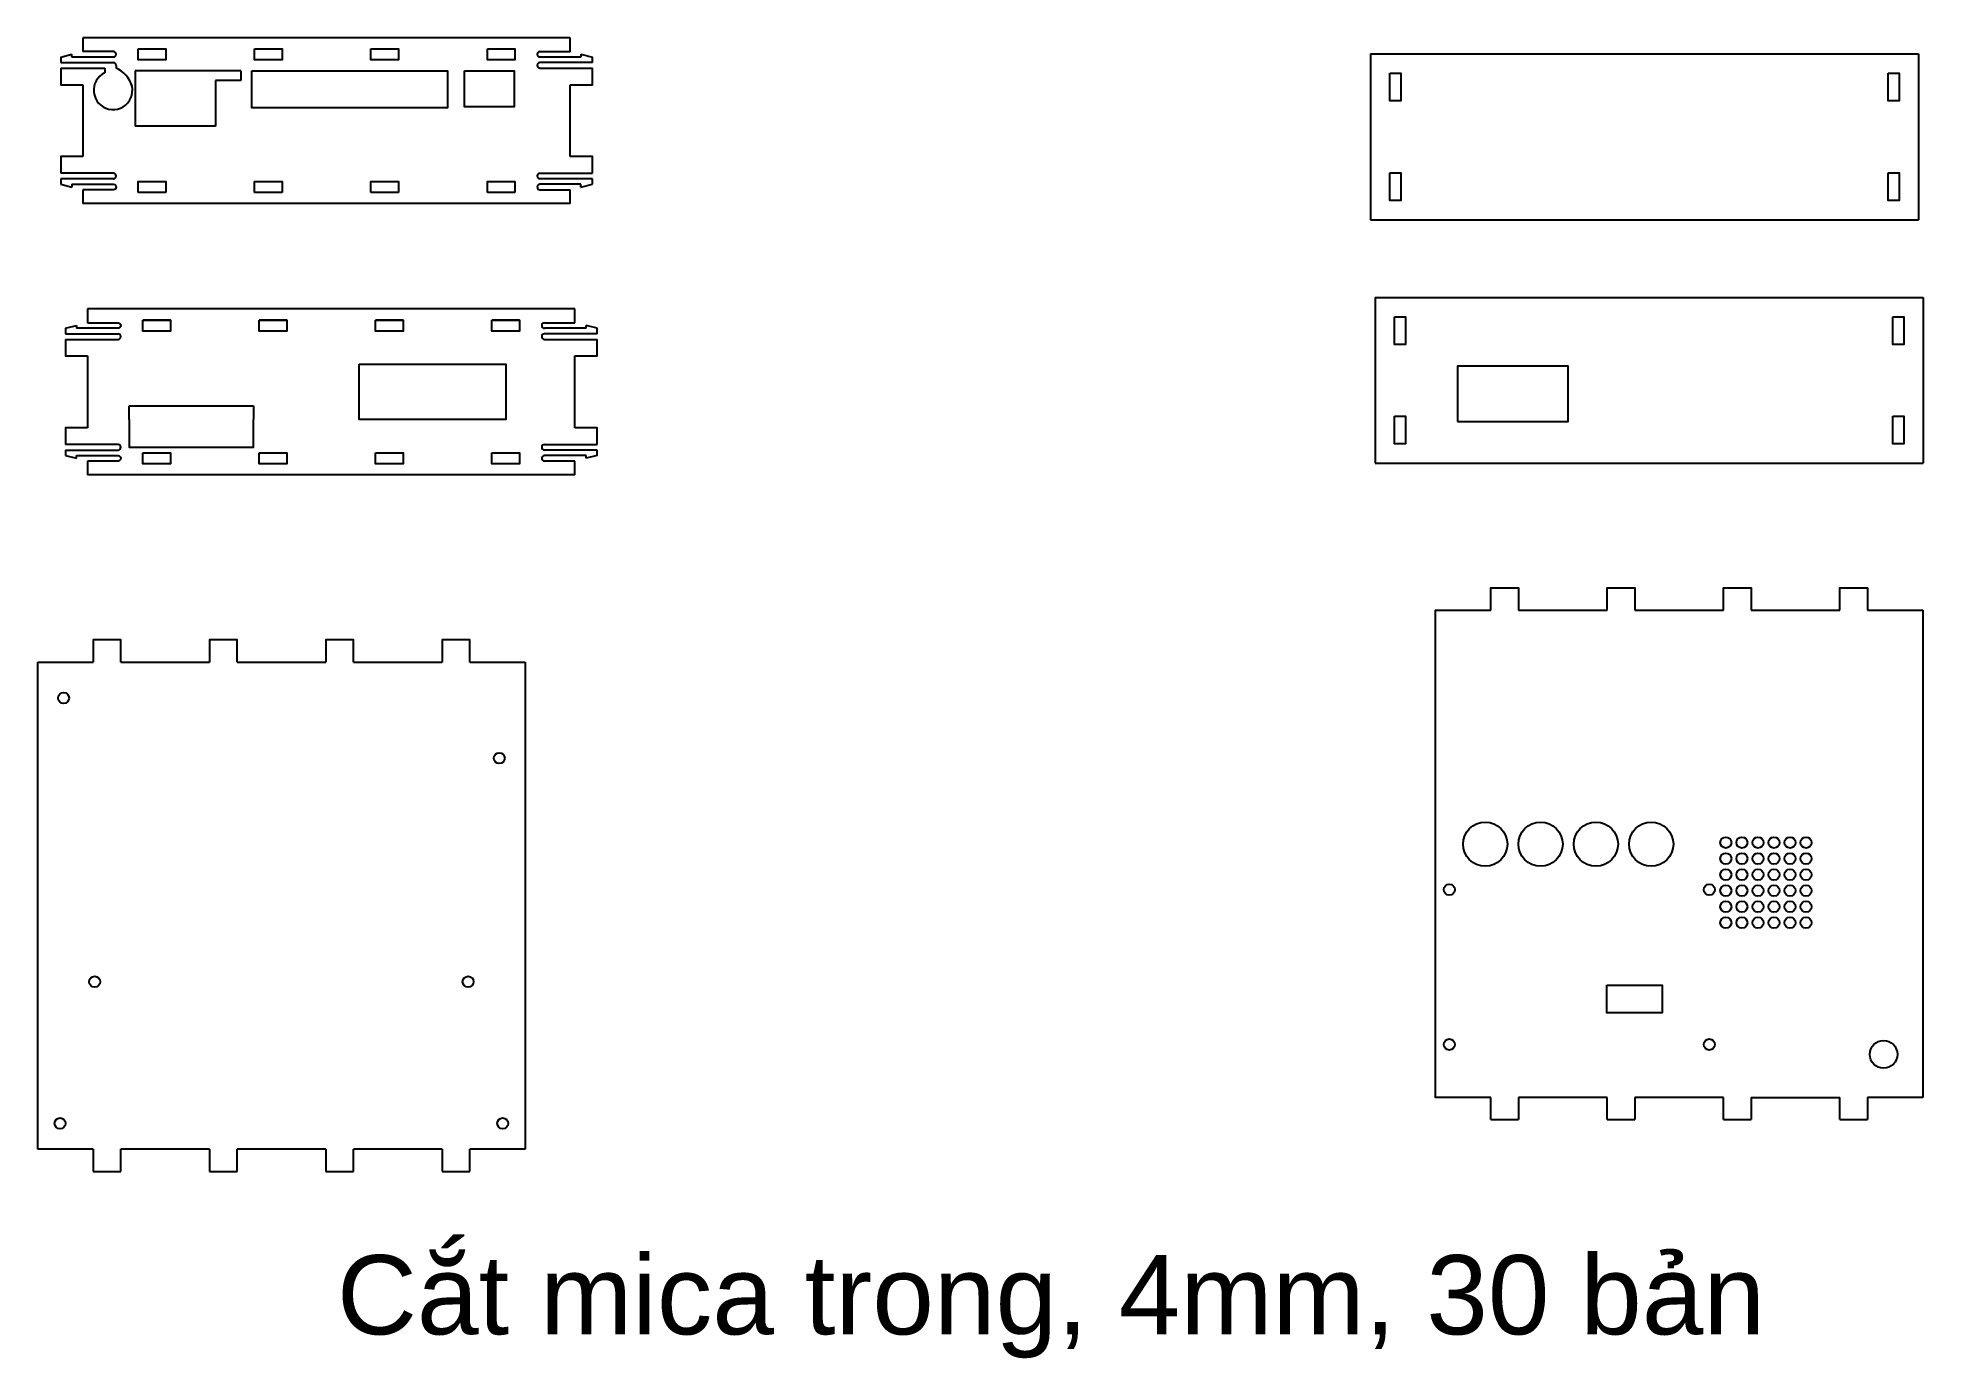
# Model space of a CAD drawing. Header units: millimetres. Extents: x 3 to 685, y -65 to 413.
import ezdxf

# ---------------------------------------------------------------- set-up
doc = ezdxf.new("R2010")
doc.units = ezdxf.units.MM
doc.header["$MEASUREMENT"] = 0
doc.styles.get("Standard").update_dxf_attribs({"font": 'arial.ttf'})

# ---------------------------------------------------------------- blocks, each defined once
blk = doc.blocks.new('*U19')
blk.add_lwpolyline([(-2, 5), (2, 5), (2, -5), (-2, -5)], close=True)
blk = doc.blocks.new('*U21')
at = {"color": 0, "linetype": 'ByBlock', "lineweight": -2, "transparency": 16777216}
for p in [(0, 0), (180.18, 0), (0, -36), (180.18, -36)]:
    blk.add_blockref('*U19', p, dxfattribs=at)
blk = doc.blocks.new('*U30')
blk.add_circle((0, 0), 2)
blk = doc.blocks.new('*U32')
at = {"color": 0, "linetype": 'ByBlock', "lineweight": -2, "transparency": 16777216}
for p in [(0, 0), (5.8, 0), (11.6, 0), (17.4, 0), (23.2, 0), (29, 0), (0, -5.8), (5.8, -5.8), (11.6, -5.8), (17.4, -5.8), (23.2, -5.8), (29, -5.8), (0, -11.6), (5.8, -11.6), (11.6, -11.6), (17.4, -11.6), (23.2, -11.6), (29, -11.6), (0, -17.4), (5.8, -17.4), (11.6, -17.4), (17.4, -17.4), (23.2, -17.4), (29, -17.4), (0, -23.2), (0, -29), (5.8, -23.2), (5.8, -29), (11.6, -23.2), (11.6, -29), (17.4, -23.2), (17.4, -29), (23.2, -23.2), (23.2, -29), (29, -23.2), (29, -29)]:
    blk.add_blockref('*U30', p, dxfattribs=at)
blk = doc.blocks.new('*U33')
blk.add_circle((0, 0), 8)
blk = doc.blocks.new('*U34')
at = {"color": 0, "linetype": 'ByBlock', "lineweight": -2, "transparency": 16777216}
for p in [(0, 0), (20, 0), (40, 0), (60, 0)]:
    blk.add_blockref('*U33', p, dxfattribs=at)
blk = doc.blocks.new('*U35')
blk.add_circle((0, 0), 5)
blk = doc.blocks.new('*U36')
at = {"color": 0, "linetype": 'ByBlock', "lineweight": -2, "transparency": 16777216}
blk.add_blockref('*U35', (0, 0), dxfattribs=at)
blk = doc.blocks.new('*U46')
blk.add_lwpolyline([(-2, 5), (2, 5), (2, -5), (-2, -5)], close=True)
blk = doc.blocks.new('*U48')
at = {"color": 0, "linetype": 'ByBlock', "lineweight": -2, "transparency": 16777216}
for p in [(0, 0), (180.18, 0), (0, -36), (180.18, -36)]:
    blk.add_blockref('*U46', p, dxfattribs=at)

msp = doc.modelspace()

# ---------------------------------------------------------------- linework, layer by layer
for p, q in [((19.27, 412.62), (19.27, 407.62)), ((195.45, 412.62), (19.27, 412.62)), ((195.45, 407.54), (195.45, 412.62)), ((11.27, 405.62), (15.27, 406.62)), ((11.27, 403.62), (30.27, 403.62)), ((15.27, 405.62), (15.27, 406.62)), ((30.27, 405.62), (15.27, 405.62)), ((30.27, 407.62), (19.27, 407.62)), ((31.27, 406.62), (31.27, 406.62)), ((31.27, 402.62), (31.27, 401.62)), ((183.45, 406.62), (183.45, 406.62)), ((183.45, 402.62), (183.45, 402.62)), ((184.45, 407.62), (195.45, 407.62)), ((199.27, 405.62), (184.45, 405.62)), ((203.45, 403.62), (184.45, 403.62)), ((195.27, 408.62), (195.27, 408.62)), ((199.27, 406.62), (199.27, 405.62)), ((199.27, 406.62), (203.45, 405.62)), ((484.68, 406.75), (682.86, 406.75)), ((484.68, 406.75), (484.68, 346.75)), ((682.86, 406.75), (682.86, 346.75)), ((11.27, 401.62), (27.15, 401.62)), ((19.27, 395.62), (19.27, 369.62)), ((27.15, 401.62), (27.15, 399.94)), ((38.15, 400.62), (38.15, 380.62)), ((76.29, 400.62), (38.15, 400.62)), ((76.29, 397.1), (67.15, 397.1)), ((67.15, 397.1), (67.15, 380.62)), ((184.45, 401.62), (203.45, 401.62)), ((195.45, 369.62), (195.45, 395.62)), ((67.15, 380.62), (38.15, 380.62)), ((30.27, 363.62), (11.27, 363.62)), ((30.27, 361.62), (11.27, 361.62)), ((31.27, 362.62), (31.27, 362.62)), ((183.45, 362.62), (183.45, 362.62)), ((184.45, 363.62), (203.45, 363.62)), ((203.45, 361.62), (184.45, 361.62)), ((11.27, 359.62), (15.27, 358.62)), ((15.27, 359.62), (15.27, 358.62)), ((19.27, 357.62), (19.27, 352.62)), ((183.45, 358.62), (183.45, 358.62)), ((199.27, 359.62), (184.45, 359.62)), ((184.45, 357.62), (195.45, 357.62)), ((195.45, 352.62), (195.45, 357.62)), ((199.27, 358.62), (199.27, 359.62)), ((199.27, 358.62), (203.45, 359.62)), ((195.45, 352.62), (19.27, 352.62)), ((484.68, 346.75), (682.86, 346.75)), ((20.95, 314.54), (20.95, 309.54)), ((197.13, 314.54), (20.95, 314.54)), ((197.13, 309.54), (197.13, 314.54)), ((486.36, 318.73), (684.54, 318.73)), ((486.36, 318.73), (486.36, 258.73)), ((684.54, 318.73), (684.54, 258.73)), ((12.95, 307.54), (16.95, 308.54)), ((16.95, 308.54), (16.95, 307.54)), ((50.95, 310.54), (40.95, 310.54)), ((93.01, 310.54), (83.01, 310.54)), ((135.07, 310.54), (125.07, 310.54)), ((177.13, 310.54), (167.13, 310.54)), ((185.13, 308.54), (185.13, 308.54)), ((186.13, 309.54), (197.13, 309.54)), ((201.13, 307.54), (186.13, 307.54)), ((196.95, 310.54), (196.95, 310.54)), ((201.13, 307.54), (201.13, 308.54)), ((205.13, 307.54), (201.13, 308.54)), ((12.95, 305.54), (31.95, 305.54)), ((12.95, 303.54), (31.95, 303.54)), ((32.95, 304.54), (32.95, 304.54)), ((185.13, 304.54), (185.13, 304.54)), ((205.13, 305.54), (186.13, 305.54)), ((186.13, 303.54), (205.13, 303.54)), ((20.95, 297.54), (20.95, 271.54)), ((197.13, 271.54), (197.13, 297.54)), ((35.95, 274.54), (35.95, 279.54)), ((35.95, 279.54), (80.95, 279.54)), ((80.95, 279.54), (80.95, 274.54)), ((31.95, 265.54), (12.95, 265.54)), ((12.95, 263.54), (31.95, 263.54)), ((12.95, 261.54), (16.95, 260.54)), ((16.95, 260.54), (16.95, 261.54)), ((20.95, 259.54), (20.95, 254.54)), ((32.95, 264.54), (32.95, 264.54)), ((185.13, 264.54), (185.13, 264.54)), ((185.13, 260.54), (185.13, 260.54)), ((186.13, 265.54), (205.13, 265.54)), ((205.13, 263.54), (186.13, 263.54)), ((201.13, 261.54), (186.13, 261.54)), ((197.13, 259.54), (186.13, 259.54)), ((197.13, 254.54), (197.13, 259.54)), ((201.13, 260.54), (201.13, 261.54)), ((205.13, 261.54), (201.13, 260.54)), ((197.13, 254.54), (20.95, 254.54)), ((486.36, 258.73), (684.54, 258.73)), ((538.18, 205.66), (570.24, 205.66)), ((684.36, 205.66), (684.36, 29.48)), ((2.92, 186.87), (22.92, 186.87)), ((2.92, 10.69), (2.92, 186.87)), ((32.92, 186.87), (64.98, 186.87)), ((74.98, 186.87), (107.04, 186.87)), ((117.04, 186.87), (149.1, 186.87)), ((159.1, 186.87), (179.1, 186.87)), ((179.1, 186.87), (179.1, 10.69)), ((622.3, 29.48), (654.36, 29.48)), ((528.18, 21.48), (538.18, 21.48)), ((570.24, 21.48), (580.24, 21.48)), ((612.3, 21.48), (622.3, 21.48)), ((654.36, 21.48), (664.36, 21.48)), ((22.92, 10.69), (2.92, 10.69)), ((64.98, 10.69), (32.92, 10.69)), ((107.04, 10.69), (74.98, 10.69)), ((149.1, 10.69), (117.04, 10.69)), ((179.1, 10.69), (159.1, 10.69)), ((22.92, 2.69), (32.92, 2.69)), ((64.98, 2.69), (74.98, 2.69)), ((107.04, 2.69), (117.04, 2.69)), ((149.1, 2.69), (159.1, 2.69))]:
    msp.add_line(p, q)
for points in [[(11.27, 405.62), (11.27, 403.62)], [(203.45, 403.62), (203.45, 405.62)], [(11.27, 401.62), (11.27, 395.62), (19.27, 395.62)], [(76.29, 400.62), (76.29, 397.1)], [(195.45, 395.62), (203.45, 395.62), (203.45, 401.62)], [(19.27, 369.62), (11.27, 369.62), (11.27, 363.62)], [(203.45, 363.62), (203.45, 369.62), (195.45, 369.62)], [(11.27, 361.62), (11.27, 359.62)], [(203.45, 359.62), (203.45, 361.62)], [(39.27, 356.62), (39.27, 360.62), (49.27, 360.62), (49.27, 356.62)], [(49.27, 356.62), (39.27, 356.62)], [(81.33, 356.62), (81.33, 360.62), (91.33, 360.62), (91.33, 356.62)], [(91.33, 356.62), (81.33, 356.62)], [(123.39, 356.62), (123.39, 360.62), (133.39, 360.62), (133.39, 356.62)], [(133.39, 356.62), (123.39, 356.62)], [(165.45, 356.62), (165.45, 360.62), (175.45, 360.62), (175.45, 356.62)], [(175.45, 356.62), (165.45, 356.62)], [(12.95, 307.54), (12.95, 305.54)], [(205.13, 305.54), (205.13, 307.54)], [(12.95, 303.54), (12.95, 297.54), (20.95, 297.54)], [(197.13, 297.54), (205.13, 297.54), (205.13, 303.54)], [(35.95, 274.54), (35.95, 264.54), (80.95, 264.54), (80.95, 274.54)], [(20.95, 271.54), (12.95, 271.54), (12.95, 265.54)], [(205.13, 265.54), (205.13, 271.54), (197.13, 271.54)], [(12.95, 263.54), (12.95, 261.54)], [(205.13, 261.54), (205.13, 263.54)], [(50.95, 258.54), (40.95, 258.54)], [(93.01, 258.54), (83.01, 258.54)], [(135.07, 258.54), (125.07, 258.54)], [(177.13, 258.54), (167.13, 258.54)], [(528.18, 205.66), (528.18, 213.66), (538.18, 213.66), (538.18, 205.66)], [(570.24, 205.66), (570.24, 213.66), (580.24, 213.66), (580.24, 205.66)], [(612.3, 205.66), (612.3, 213.66), (622.3, 213.66), (622.3, 205.66)], [(654.36, 205.66), (654.36, 213.66), (664.36, 213.66), (664.36, 205.66)], [(528.18, 29.48), (508.18, 29.48), (508.18, 205.66), (528.18, 205.66)], [(580.24, 205.66), (612.3, 205.66)], [(622.3, 205.66), (654.36, 205.66)], [(664.36, 205.66), (684.36, 205.66)], [(32.92, 186.87), (32.92, 194.87), (22.92, 194.87), (22.92, 186.87)], [(74.98, 186.87), (74.98, 194.87), (64.98, 194.87), (64.98, 186.87)], [(117.04, 186.87), (117.04, 194.87), (107.04, 194.87), (107.04, 186.87)], [(159.1, 186.87), (159.1, 194.87), (149.1, 194.87), (149.1, 186.87)], [(528.18, 21.48), (528.18, 29.48)], [(570.24, 29.48), (538.18, 29.48)], [(538.18, 29.48), (538.18, 21.48)], [(570.24, 21.48), (570.24, 29.48)], [(612.3, 29.48), (580.24, 29.48)], [(580.24, 29.48), (580.24, 21.48)], [(612.3, 21.48), (612.3, 29.48)], [(622.3, 29.48), (622.3, 21.48)], [(654.36, 21.48), (654.36, 29.48)], [(684.36, 29.48), (664.36, 29.48)], [(664.36, 29.48), (664.36, 21.48)], [(22.92, 10.69), (22.92, 2.69)], [(32.92, 2.69), (32.92, 10.69)], [(64.98, 10.69), (64.98, 2.69)], [(74.98, 2.69), (74.98, 10.69)], [(107.04, 10.69), (107.04, 2.69)], [(117.04, 2.69), (117.04, 10.69)], [(149.1, 10.69), (149.1, 2.69)], [(159.1, 2.69), (159.1, 10.69)]]:
    msp.add_lwpolyline(points)
for points in [[(39.27, 408.62), (49.27, 408.62), (49.27, 404.62), (39.27, 404.62)], [(81.33, 408.62), (91.33, 408.62), (91.33, 404.62), (81.33, 404.62)], [(123.39, 408.62), (133.39, 408.62), (133.39, 404.62), (123.39, 404.62)], [(165.45, 408.62), (175.45, 408.62), (175.45, 404.62), (165.45, 404.62)], [(80.27, 400.62), (151.03, 400.62), (151.03, 387.28), (80.27, 387.28)], [(157.15, 400.62), (175.15, 400.62), (175.15, 387.62), (157.15, 387.62)], [(40.95, 310.54), (50.95, 310.54), (50.95, 306.54), (40.95, 306.54)], [(83.01, 310.54), (93.01, 310.54), (93.01, 306.54), (83.01, 306.54)], [(125.07, 310.54), (135.07, 310.54), (135.07, 306.54), (125.07, 306.54)], [(167.13, 310.54), (177.13, 310.54), (177.13, 306.54), (167.13, 306.54)], [(119.13, 294.54), (172.13, 294.54), (172.13, 274.54), (119.13, 274.54)], [(516.14, 273.83), (556.14, 273.83), (556.14, 293.83), (516.14, 293.83)], [(40.95, 262.54), (50.95, 262.54), (50.95, 258.54), (40.95, 258.54)], [(83.01, 262.54), (93.01, 262.54), (93.01, 258.54), (83.01, 258.54)], [(125.07, 262.54), (135.07, 262.54), (135.07, 258.54), (125.07, 258.54)], [(167.13, 262.54), (177.13, 262.54), (177.13, 258.54), (167.13, 258.54)], [(570.18, 70.01), (590.18, 70.01), (590.18, 60.01), (570.18, 60.01)]]:
    msp.add_lwpolyline(points, close=True)
for points in [[(15.27, 359.62), (30.27, 359.62, -0.316656)], [(30.27, 359.62, -1), (30.27, 357.62), (19.27, 357.62)], [(31.95, 309.54, -1), (31.95, 307.54), (16.95, 307.54)], [(20.95, 309.54), (31.95, 309.54, -0.414214)], [(16.95, 261.54), (31.95, 261.54, -1), (31.95, 259.54), (20.95, 259.54)]]:
    msp.add_lwpolyline(points, format="xyb")
for centre, radius in [((12.27, 173.87), 1.98), ((169.75, 152.12), 1.98), ((513.18, 104.58), 2), ((607.18, 104.58), 2), ((23.51, 71.27), 1.98), ((158.51, 71.27), 1.98), ((513.18, 48.58), 2), ((607.18, 48.58), 2), ((11, 20.04), 1.98), ((171.02, 20.04), 1.98)]:
    msp.add_circle(centre, radius)
for centre, radius, start, end in [((30.27, 406.62), 1, 270, 89.99996), ((30.27, 402.62), 1, 0, 90), ((184.45, 406.62), 1, 90, 270), ((184.45, 402.62), 1, 90, 270), ((30.15, 393.62), 7, 115.37703, 38.43479), ((27, 392.09), 10.44, 17.52246, 65.88792), ((30.27, 362.62), 1, 270, 89.99996), ((184.45, 362.62), 1, 90, 270), ((184.45, 358.62), 1, 90, 180), ((184.45, 358.62), 1, 180, 269.99232), ((186.13, 308.54), 1, 90, 270), ((31.95, 304.54), 1, 270, 89.99996), ((186.13, 304.54), 1, 90, 270), ((31.95, 264.54), 1, 270, 89.99996), ((186.13, 264.54), 1, 90, 270), ((186.13, 260.54), 1, 90, 270)]:
    msp.add_arc(centre, radius, start, end)

# ---------------------------------------------------------------- block references
for name, p in [('*U48', (493.68, 394.75)), ('*U21', (495.36, 306.73)), ('*U34', (526.18, 121.01)), ('*U32', (613.16, 121.61))]:
    msp.add_blockref(name, p)
at = {"rotation": 90}
msp.add_blockref('*U36', (670.18, 45.01), dxfattribs=at)

# ---------------------------------------------------------------- texts
at = {"insert": (111.08, -27.57), "char_height": 28.6622, "attachment_point": 1}
msp.add_mtext_dynamic_manual_height_columns('Cắt mica trong, 4mm, 30 bản', width=25073.0101, gutter_width=143.31, heights=[0], dxfattribs=at)

doc.saveas('drawing.dxf')
